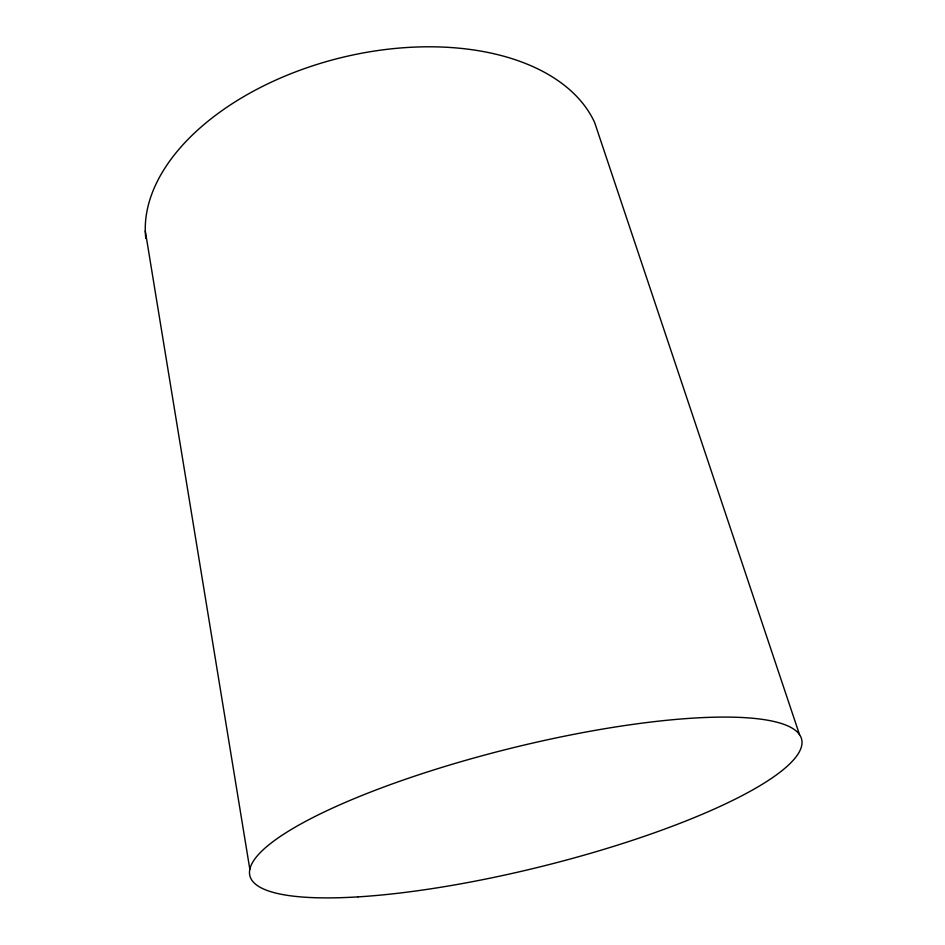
<?xml version="1.0" encoding="UTF-8"?>
<svg xmlns="http://www.w3.org/2000/svg" width="945" height="945" viewBox="0 0 945 945"><rect width="100%" height="100%" fill="white"/><g stroke="black" fill="none" stroke-linecap="round" stroke-linejoin="round"><path stroke-width="1.42" d="M799.517 734.631L594.688 122.626A232.895 139.612 -13.9 0 0 336.503 58.838A232.895 139.612 -13.9 0 0 145.79 238.483M145.282 230.97L249.858 869.4M358.06 896.876A284.173 61.047 -13.9 0 0 799.718 751.086A284.173 61.047 -13.9 0 0 419.533 774.522A284.173 61.047 -13.9 0 0 358.06 896.876"/></g></svg>
